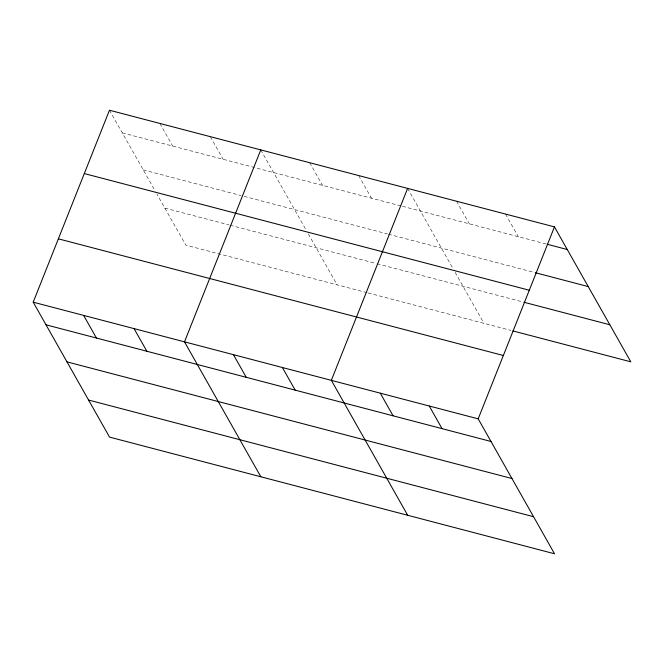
<?xml version="1.0" encoding="UTF-8"?>
<svg xmlns="http://www.w3.org/2000/svg" width="664" height="664" viewBox="0 0 664 664"><rect width="100%" height="100%" fill="white"/><g stroke="black" fill="none" stroke-linecap="round" stroke-linejoin="round"><path stroke-width="0.5" stroke-dasharray="3.32 2.49" d="M122.276 132.858L401.438 206.047M402.434 206.305L546.281 244.02M143.241 169.918L241.14 195.581M244.103 196.361L387.444 233.936M388.44 234.201L534.288 272.439M164.846 208.098L229.121 224.955M230.109 225.212L376.081 263.475M377.077 263.741L522.925 301.979M367.076 292.683L185.812 245.157L156.986 194.212M368.072 292.94L510.923 330.398M505.511 214.057L518.318 236.691M456.558 201.217L469.365 223.859M407.613 188.385L453.163 268.912M455.13 272.381L483.956 323.327M358.66 175.553L371.466 198.187M309.714 162.721L322.521 185.356M260.761 149.89L305.34 228.673M308.287 233.877L337.104 284.823M210.33 136.668L223.137 159.302M159.899 123.446L172.706 146.08M109.469 110.224L155.027 190.742"/><path stroke-width="1" d="M33.2 302.178L478.188 418.843L554.531 553.776L109.543 437.111L33.2 302.178L109.469 110.224L554.457 226.889L630.8 361.822L512.923 330.921M260.761 149.89L184.492 341.844L260.836 476.777M407.613 188.385L331.344 380.339L407.688 515.281M478.188 418.843L554.457 226.889M547.285 244.286L567.264 249.523M535.284 272.697L588.229 286.582M84.303 173.57L529.291 290.234M523.921 302.236L609.834 324.762M58.366 238.832L503.353 355.497M46.007 324.812L490.995 441.477M66.973 361.872L511.961 478.536M88.578 400.052L533.566 516.716M429.243 406.011L442.05 428.645M380.289 393.171L393.096 415.813M282.391 367.507L295.198 390.142M233.446 354.676L246.253 377.31M134.062 328.622L146.868 351.256M83.631 315.4L96.438 338.034"/></g></svg>
